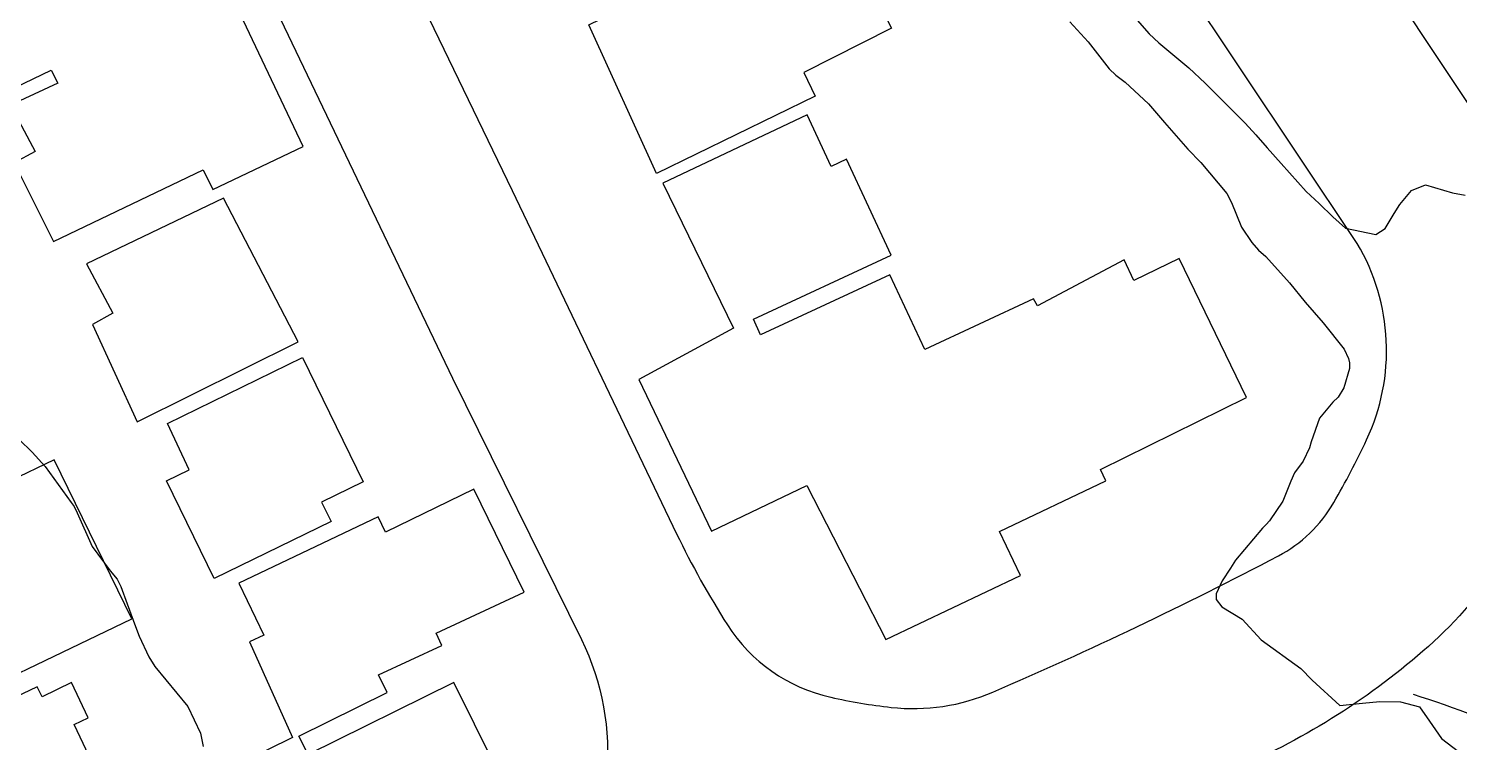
# Model space of a CAD drawing. Header units: metres. Extents: x 298520 to 308411, y 7433745 to 7450750.
# Drawn here: x 303338.2 to 303410.3, y 7440525.1 to 7440561.1 of the extents above; entities that cross this region are included whole.
import ezdxf

# ---------------------------------------------------------------- set-up
doc = ezdxf.new("R2010")
doc.units = ezdxf.units.M
doc.header["$LTSCALE"] = 10
doc.linetypes.add('DASHED', pattern=[0.75, 0.5, -0.25])
for name, color, linetype in [('Curvas de Nivel 1m', 11, 'Continuous'), ('Edificações', 30, 'Continuous'), ('Vias Primárias', 230, 'Continuous'), ('Vias Secundárias', 230, 'DASHED')]:
    doc.layers.add(name, color=color, linetype=linetype)

msp = doc.modelspace()

# ---------------------------------------------------------------- linework, layer by layer
at = {"layer": 'Curvas de Nivel 1m', "flags": 128}
for points, elevation in [([(303393.925, 7440561.641), (303394.657, 7440560.82), (303395.129, 7440560.365), (303396.641, 7440559.116), (303397.469, 7440558.342), (303398.616, 7440557.196), (303399.49, 7440556.317), (303400.021, 7440555.732), (303400.591, 7440555.073), (303401.29, 7440554.293), (303402.562, 7440552.878), (303403.213, 7440552.27), (303403.898, 7440551.611), (303404.541, 7440551.036), (303406.064, 7440550.709), (303406.541, 7440551.01), (303406.994, 7440551.78), (303407.28, 7440552.223), (303407.858, 7440552.923), (303408.568, 7440553.215), (303409.932, 7440552.819), (303410.561, 7440552.69)], 747), ([(303390.663, 7440561.422), (303391.573, 7440560.411), (303392.639, 7440559.057), (303392.976, 7440558.735), (303393.449, 7440558.388), (303394.617, 7440557.303), (303395.421, 7440556.362), (303396.59, 7440555.014), (303397.245, 7440554.343), (303398.56, 7440552.786), (303398.789, 7440552.326), (303399.307, 7440551.084), (303399.814, 7440550.311), (303400.157, 7440549.933), (303400.526, 7440549.611), (303401.723, 7440548.288), (303402.498, 7440547.314), (303403.413, 7440546.271), (303404.47, 7440544.936), (303404.687, 7440544.479), (303404.74, 7440544.256), (303404.743, 7440543.971), (303404.444, 7440542.995), (303404.175, 7440542.524), (303403.903, 7440542.265), (303403.231, 7440541.466), (303402.805, 7440540.276), (303402.721, 7440539.965), (303402.403, 7440539.303), (303401.974, 7440538.707), (303401.784, 7440538.286), (303401.38, 7440537.287), (303400.71, 7440536.297), (303400.547, 7440536.112), (303400.359, 7440535.921), (303398.993, 7440534.32), (303398.747, 7440533.913), (303398.327, 7440533.275), (303398.026, 7440532.624), (303398.026, 7440532.333), (303398.309, 7440531.966), (303399.338, 7440531.35), (303400.293, 7440530.3), (303402.279, 7440528.863), (303402.857, 7440528.274), (303404.254, 7440526.993), (303405.387, 7440527.112), (303406.257, 7440527.192), (303407.298, 7440527.179), (303408.254, 7440526.925), (303408.759, 7440526.202), (303409.368, 7440525.327), (303410.228, 7440524.675)], 748), ([(303337.747, 7440540.39), (303338.4, 7440539.747), (303339.059, 7440539.033), (303340.366, 7440537.221), (303340.514, 7440537.018), (303340.681, 7440536.696), (303341.427, 7440535.009), (303342.331, 7440533.777), (303342.689, 7440533.357), (303342.874, 7440532.992), (303343.189, 7440532.108), (303343.604, 7440530.98), (303343.793, 7440530.483), (303344.278, 7440529.45), (303344.591, 7440528.967), (303346.243, 7440526.95), (303346.885, 7440525.596), (303347.025, 7440524.938)], 749)]:
    msp.add_lwpolyline(points, dxfattribs=dict(at, elevation=elevation))
at = {"layer": 'Edificações'}
for points in [[(303337.312, 7440557.221), (303338.565, 7440554.9), (303337.509, 7440554.33), (303339.486, 7440550.368), (303347.019, 7440553.975), (303347.498, 7440552.973), (303352.054, 7440555.155), (303344.272, 7440571.565), (303339.346, 7440569.229), (303339.829, 7440568.211), (303333.426, 7440565.174), (303334.51, 7440562.888), (303333.796, 7440562.55), (303332.393, 7440565.553), (303327.589, 7440563.309), (303331.746, 7440555.325), (303339.372, 7440558.999), (303339.695, 7440558.329)], [(303366.435, 7440561.275), (303373.095, 7440564.534), (303372.734, 7440565.124), (303378.262, 7440567.901), (303381.679, 7440561.098), (303377.259, 7440558.878), (303377.834, 7440557.684), (303369.849, 7440553.788)], [(303370.16, 7440553.304), (303373.721, 7440545.995), (303368.949, 7440543.408), (303372.61, 7440535.775), (303377.42, 7440538.082), (303381.399, 7440530.32), (303388.17, 7440533.541), (303387.116, 7440535.758), (303392.469, 7440538.305), (303392.193, 7440538.878), (303399.549, 7440542.502), (303396.167, 7440549.509), (303393.884, 7440548.407), (303393.384, 7440549.444), (303389.023, 7440547.117), (303388.83, 7440547.48), (303383.347, 7440544.928), (303381.596, 7440548.69), (303375.087, 7440545.662), (303374.722, 7440546.447), (303381.658, 7440549.674), (303379.409, 7440554.508), (303378.633, 7440554.147), (303377.427, 7440556.739)], [(303341.139, 7440549.235), (303342.477, 7440546.748), (303341.44, 7440546.19), (303343.686, 7440541.281), (303351.797, 7440545.302), (303348.038, 7440552.538)], [(303345.213, 7440541.201), (303352.024, 7440544.523), (303355.079, 7440538.26), (303352.983, 7440537.238), (303353.457, 7440536.266), (303347.578, 7440533.398), (303345.179, 7440538.315), (303346.304, 7440538.864)], [(303343.947, 7440521.649), (303348.303, 7440512.543), (303356.979, 7440516.692), (303356.082, 7440518.567), (303362.754, 7440521.862), (303359.647, 7440528.155), (303352.297, 7440524.525), (303351.837, 7440525.457), (303356.283, 7440527.653), (303355.845, 7440528.54), (303359.035, 7440530.024), (303358.751, 7440530.635), (303363.181, 7440532.696), (303360.652, 7440537.892), (303356.206, 7440535.728), (303355.829, 7440536.502), (303348.818, 7440533.151), (303350.066, 7440530.54), (303349.345, 7440530.195), (303351.507, 7440525.385), (303345.115, 7440522.221)]]:
    msp.add_lwpolyline(points, close=True, dxfattribs=at)
for points in [[(303332.514, 7440526.117), (303343.426, 7440531.368), (303339.511, 7440539.375), (303335.029, 7440537.213)], [(303335.327, 7440516.584), (303338.388, 7440510.025), (303345.692, 7440513.206), (303344.382, 7440516.216), (303345.272, 7440516.604), (303342.606, 7440521.649), (303340.522, 7440526.035), (303341.231, 7440526.373), (303340.388, 7440528.147), (303338.903, 7440527.441), (303338.665, 7440527.943), (303332.941, 7440525.22)]]:
    msp.add_lwpolyline(points, dxfattribs=at)
at = {"layer": 'Vias Primárias'}
for points in [[(303276.792, 7440657.203), (303279.363, 7440656.002), (303305.346, 7440638.27), (303316.068, 7440631.901, -0.140828), (303318.948, 7440628.84), (303327.569, 7440610.992), (303348.032, 7440567.594), (303359.573, 7440543.476), (303366.061, 7440530.316, -0.140637), (303367.313, 7440523.382, -0.107033), (303366.547, 7440521.023, -0.037179), (303364.533, 7440518.09, -0.104544), (303360.836, 7440515.06), (303343.5, 7440506.923, -0.250667), (303335.135, 7440507.362, -0.072058), (303330.576, 7440511.105, -0.128666), (303328.872, 7440514.35), (303317.353, 7440538.207), (303288.307, 7440598.706), (303271.132, 7440635.292), (303265.87, 7440646.159, -0.185167), (303265.497, 7440650.551, -0.275914), (303272.319, 7440656.919, -0.074758)], [(303341.89, 7440595.717), (303362.573, 7440552.933), (303370.858, 7440535.649, 0.030527), (303373.414, 7440531.058, 0.19779), (303378.617, 7440527.412, 0.02765), (303381.659, 7440526.904, 0.129887), (303386.779, 7440527.669, 0.019355), (303401.155, 7440534.529, 0.1418), (303403.945, 7440537.211, 0.021152), (303405.599, 7440540.379, 0.248016), (303405.13, 7440550.265), (303384.563, 7440581.061), (303377.538, 7440590.147), (303372.607, 7440594.912, 0.058765), (303364.41, 7440601.154, -0.013692), (303356.087, 7440606.382, 0.073528), (303351.202, 7440608.69, 0.21707), (303345.561, 7440607.937, 0.139271), (303341.641, 7440603.589, 0.174196), (303341.009, 7440597.971, 0.069891)]]:
    msp.add_lwpolyline(points, format="xyb", close=True, dxfattribs=at)
at = {"layer": 'Vias Primárias', "elevation": 722.311}
msp.add_lwpolyline([(303324.292, 7440636.929), (303342.366, 7440625.359), (303352.144, 7440619.116), (303367.534, 7440609.336), (303370.89, 7440607.232, -0.03759), (303375.171, 7440604.076, -0.005453), (303379.51, 7440600.261, -0.039395), (303386.792, 7440592.598, -0.029342), (303394.587, 7440581.735), (303404.71, 7440566.325), (303411.597, 7440555.946, -0.057091), (303413.577, 7440552.066, 0.000239), (303414.632, 7440549.25, -0.165417), (303414.928, 7440539.65, -0.137953), (303408.707, 7440529.969, -0.079996), (303399.07, 7440523.85, 0.016643), (303389.777, 7440519.482), (303345.462, 7440498.277), (303312.685, 7440482.173, 0.111037), (303307.97, 7440478.378), (303281.892, 7440451.855), (303265.437, 7440435.065)], format="xyb", dxfattribs=at)
at = {"layer": 'Vias Secundárias'}
msp.add_lwpolyline([(303483.562, 7440413.089), (303480.767, 7440414.79, -0.253738), (303474.616, 7440425.362, 0.106302), (303471.482, 7440438.073, 0.008806), (303466.335, 7440448.176, 0.126816), (303458.352, 7440456.899, -0.11051), (303448.858, 7440466.627, 0.05216), (303439.273, 7440479.046, -0.024892), (303433.109, 7440486.191, -0.101015), (303428.877, 7440494.718, 0.056176), (303418.961, 7440520.167, 0.178124), (303412.666, 7440525.85, 0.024236), (303406.338, 7440528.042, 33.307074)], format="xyb", dxfattribs=at)

doc.saveas('drawing.dxf')
